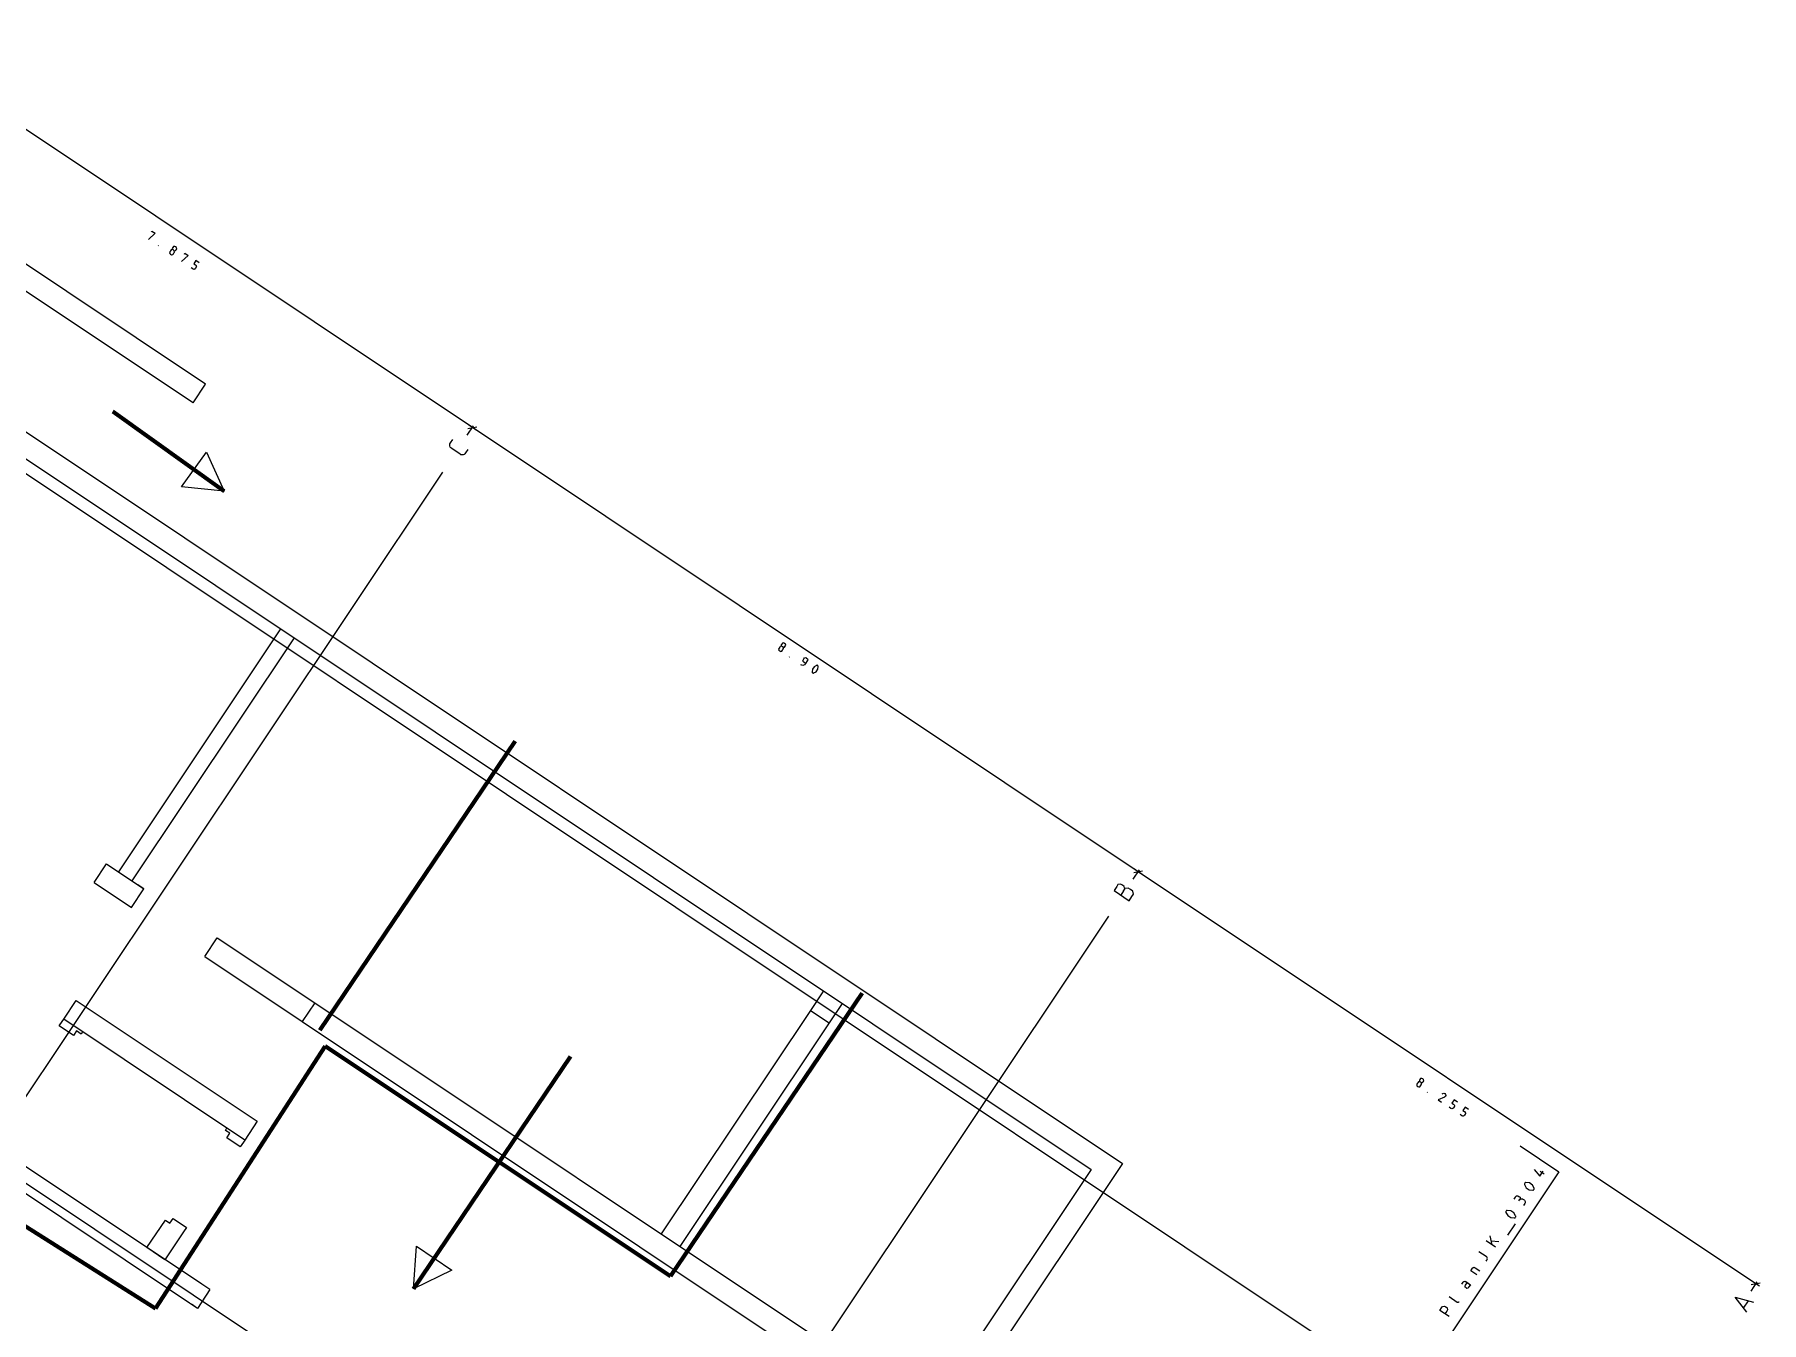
# Model space of a CAD drawing. Header units: metres. Extents: x 2680829 to 2680940, y 1252358 to 1252483.
# Drawn here: x 2680917.95 to 2680937.15, y 1252441.83 to 1252456.15 of the extents above; entities that cross this region are included whole.
import ezdxf

# ---------------------------------------------------------------- set-up
doc = ezdxf.new("R2010")
doc.units = ezdxf.units.M
doc.layers.add('bemassung', color=7, linetype='Continuous', lineweight=13)
doc.layers.add('etappierung', color=7, linetype='Continuous')
doc.layers.add('geometrie', color=7, linetype='Continuous')

msp = doc.modelspace()

# ---------------------------------------------------------------- linework, layer by layer
at = {"layer": 'bemassung'}
for p, q in [((2680919.294, 1252453.941), (2680919.221, 1252453.871)), ((2680919.252, 1252453.956), (2680919.258, 1252453.965)), ((2680919.258, 1252453.965), (2680919.294, 1252453.941)), ((2680919.326, 1252453.802), (2680919.329, 1252453.806)), ((2680919.46, 1252453.738), (2680919.453, 1252453.728)), ((2680919.453, 1252453.728), (2680919.456, 1252453.715)), ((2680919.456, 1252453.715), (2680919.466, 1252453.708)), ((2680919.466, 1252453.747), (2680919.46, 1252453.738)), ((2680919.473, 1252453.757), (2680919.466, 1252453.747)), ((2680919.466, 1252453.708), (2680919.476, 1252453.701)), ((2680919.486, 1252453.76), (2680919.473, 1252453.757)), ((2680919.476, 1252453.701), (2680919.49, 1252453.704)), ((2680919.49, 1252453.784), (2680919.484, 1252453.774)), ((2680919.484, 1252453.774), (2680919.486, 1252453.76)), ((2680919.496, 1252453.753), (2680919.486, 1252453.76)), ((2680919.497, 1252453.794), (2680919.49, 1252453.784)), ((2680919.49, 1252453.704), (2680919.496, 1252453.714)), ((2680919.506, 1252453.747), (2680919.496, 1252453.753)), ((2680919.496, 1252453.714), (2680919.502, 1252453.723)), ((2680919.511, 1252453.796), (2680919.497, 1252453.794)), ((2680919.502, 1252453.723), (2680919.509, 1252453.733)), ((2680919.506, 1252453.747), (2680919.52, 1252453.749)), ((2680919.509, 1252453.733), (2680919.506, 1252453.747)), ((2680919.521, 1252453.79), (2680919.511, 1252453.796)), ((2680919.52, 1252453.749), (2680919.527, 1252453.759)), ((2680919.531, 1252453.783), (2680919.521, 1252453.79)), ((2680919.527, 1252453.759), (2680919.533, 1252453.769)), ((2680919.533, 1252453.769), (2680919.531, 1252453.783)), ((2680919.661, 1252453.696), (2680919.588, 1252453.626)), ((2680919.619, 1252453.711), (2680919.625, 1252453.72)), ((2680919.625, 1252453.72), (2680919.661, 1252453.696)), ((2680919.711, 1252453.545), (2680919.693, 1252453.557)), ((2680919.716, 1252453.541), (2680919.711, 1252453.545)), ((2680919.722, 1252453.54), (2680919.716, 1252453.541)), ((2680919.727, 1252453.541), (2680919.722, 1252453.54)), ((2680919.747, 1252453.638), (2680919.723, 1252453.602)), ((2680919.723, 1252453.602), (2680919.741, 1252453.59)), ((2680919.733, 1252453.543), (2680919.727, 1252453.541)), ((2680919.738, 1252453.546), (2680919.733, 1252453.543)), ((2680919.741, 1252453.551), (2680919.738, 1252453.546)), ((2680919.741, 1252453.59), (2680919.746, 1252453.587)), ((2680919.747, 1252453.56), (2680919.741, 1252453.551)), ((2680919.746, 1252453.587), (2680919.749, 1252453.582)), ((2680919.783, 1252453.614), (2680919.747, 1252453.638)), ((2680919.75, 1252453.565), (2680919.747, 1252453.56)), ((2680919.749, 1252453.582), (2680919.75, 1252453.576)), ((2680919.75, 1252453.576), (2680919.752, 1252453.57)), ((2680919.752, 1252453.57), (2680919.75, 1252453.565)), ((2680922.567, 1252451.589), (2680922.57, 1252451.601)), ((2680922.57, 1252451.577), (2680922.567, 1252451.589)), ((2680922.57, 1252451.601), (2680922.576, 1252451.61)), ((2680922.572, 1252451.565), (2680922.57, 1252451.577)), ((2680922.579, 1252451.555), (2680922.572, 1252451.565)), ((2680922.576, 1252451.61), (2680922.601, 1252451.648)), ((2680922.589, 1252451.548), (2680922.579, 1252451.555)), ((2680922.682, 1252451.486), (2680922.589, 1252451.548)), ((2680922.692, 1252451.48), (2680922.682, 1252451.486)), ((2680922.704, 1252451.477), (2680922.692, 1252451.48)), ((2680922.715, 1252451.48), (2680922.704, 1252451.477)), ((2680922.727, 1252451.482), (2680922.715, 1252451.48)), ((2680922.737, 1252451.489), (2680922.727, 1252451.482)), ((2680922.744, 1252451.499), (2680922.737, 1252451.489)), ((2680922.769, 1252451.536), (2680922.744, 1252451.499)), ((2680926.229, 1252449.329), (2680926.222, 1252449.319)), ((2680926.222, 1252449.319), (2680926.225, 1252449.306)), ((2680926.225, 1252449.306), (2680926.235, 1252449.299)), ((2680926.235, 1252449.338), (2680926.229, 1252449.329)), ((2680926.241, 1252449.348), (2680926.235, 1252449.338)), ((2680926.235, 1252449.299), (2680926.245, 1252449.292)), ((2680926.255, 1252449.351), (2680926.241, 1252449.348)), ((2680926.245, 1252449.292), (2680926.258, 1252449.295)), ((2680926.259, 1252449.375), (2680926.252, 1252449.365)), ((2680926.252, 1252449.365), (2680926.255, 1252449.351)), ((2680926.265, 1252449.344), (2680926.255, 1252449.351)), ((2680926.258, 1252449.295), (2680926.265, 1252449.305)), ((2680926.266, 1252449.385), (2680926.259, 1252449.375)), ((2680926.275, 1252449.338), (2680926.265, 1252449.344)), ((2680926.265, 1252449.305), (2680926.271, 1252449.314)), ((2680926.279, 1252449.387), (2680926.266, 1252449.385)), ((2680926.271, 1252449.314), (2680926.278, 1252449.324)), ((2680926.275, 1252449.338), (2680926.289, 1252449.34)), ((2680926.278, 1252449.324), (2680926.275, 1252449.338)), ((2680926.289, 1252449.381), (2680926.279, 1252449.387)), ((2680926.299, 1252449.374), (2680926.289, 1252449.381)), ((2680926.289, 1252449.34), (2680926.295, 1252449.35)), ((2680926.295, 1252449.35), (2680926.302, 1252449.361)), ((2680926.302, 1252449.361), (2680926.299, 1252449.374)), ((2680926.339, 1252449.23), (2680926.342, 1252449.234)), ((2680926.49, 1252449.136), (2680926.47, 1252449.142)), ((2680926.511, 1252449.143), (2680926.49, 1252449.136)), ((2680926.493, 1252449.192), (2680926.494, 1252449.197)), ((2680926.494, 1252449.186), (2680926.493, 1252449.192)), ((2680926.494, 1252449.197), (2680926.498, 1252449.202)), ((2680926.496, 1252449.18), (2680926.494, 1252449.186)), ((2680926.499, 1252449.175), (2680926.496, 1252449.18)), ((2680926.498, 1252449.202), (2680926.504, 1252449.211)), ((2680926.504, 1252449.172), (2680926.499, 1252449.175)), ((2680926.504, 1252449.211), (2680926.51, 1252449.221)), ((2680926.522, 1252449.16), (2680926.504, 1252449.172)), ((2680926.51, 1252449.221), (2680926.524, 1252449.224)), ((2680926.522, 1252449.16), (2680926.511, 1252449.143)), ((2680926.54, 1252449.187), (2680926.522, 1252449.16)), ((2680926.524, 1252449.224), (2680926.534, 1252449.217)), ((2680926.534, 1252449.217), (2680926.544, 1252449.211)), ((2680926.547, 1252449.197), (2680926.54, 1252449.187)), ((2680926.544, 1252449.211), (2680926.547, 1252449.197)), ((2680926.599, 1252449.095), (2680926.596, 1252449.065)), ((2680926.596, 1252449.065), (2680926.596, 1252449.06)), ((2680926.596, 1252449.06), (2680926.598, 1252449.056)), ((2680926.598, 1252449.056), (2680926.602, 1252449.054)), ((2680926.617, 1252449.123), (2680926.599, 1252449.095)), ((2680926.614, 1252449.053), (2680926.641, 1252449.067)), ((2680926.644, 1252449.137), (2680926.617, 1252449.123)), ((2680926.641, 1252449.067), (2680926.659, 1252449.094)), ((2680926.648, 1252449.139), (2680926.644, 1252449.137)), ((2680926.653, 1252449.138), (2680926.648, 1252449.139)), ((2680926.656, 1252449.136), (2680926.653, 1252449.138)), ((2680926.66, 1252449.133), (2680926.656, 1252449.136)), ((2680926.659, 1252449.094), (2680926.662, 1252449.125)), ((2680926.662, 1252449.129), (2680926.66, 1252449.133)), ((2680926.662, 1252449.125), (2680926.662, 1252449.129)), ((2680926.602, 1252449.054), (2680926.605, 1252449.052)), ((2680926.605, 1252449.052), (2680926.61, 1252449.051)), ((2680926.61, 1252449.051), (2680926.614, 1252449.053)), ((2680929.981, 1252446.679), (2680929.95, 1252446.633)), ((2680929.95, 1252446.633), (2680930.117, 1252446.521)), ((2680929.994, 1252446.7), (2680929.981, 1252446.679)), ((2680930.022, 1252446.705), (2680929.994, 1252446.7)), ((2680930.043, 1252446.692), (2680930.022, 1252446.705)), ((2680930.055, 1252446.63), (2680930.024, 1252446.583)), ((2680930.063, 1252446.678), (2680930.043, 1252446.692)), ((2680930.072, 1252446.655), (2680930.055, 1252446.63)), ((2680930.055, 1252446.63), (2680930.069, 1252446.65)), ((2680930.069, 1252446.65), (2680930.063, 1252446.678)), ((2680930.107, 1252446.662), (2680930.072, 1252446.655)), ((2680930.133, 1252446.645), (2680930.107, 1252446.662)), ((2680930.117, 1252446.521), (2680930.148, 1252446.568)), ((2680930.158, 1252446.628), (2680930.133, 1252446.645)), ((2680930.148, 1252446.568), (2680930.165, 1252446.593)), ((2680930.165, 1252446.593), (2680930.158, 1252446.628)), ((2680933.32, 1252444.488), (2680933.314, 1252444.478)), ((2680933.314, 1252444.478), (2680933.316, 1252444.464)), ((2680933.316, 1252444.464), (2680933.326, 1252444.457)), ((2680933.326, 1252444.497), (2680933.32, 1252444.488)), ((2680933.333, 1252444.507), (2680933.326, 1252444.497)), ((2680933.326, 1252444.457), (2680933.336, 1252444.451)), ((2680933.347, 1252444.509), (2680933.333, 1252444.507)), ((2680933.336, 1252444.451), (2680933.35, 1252444.453)), ((2680933.35, 1252444.533), (2680933.344, 1252444.523)), ((2680933.344, 1252444.523), (2680933.347, 1252444.509)), ((2680933.357, 1252444.503), (2680933.347, 1252444.509)), ((2680933.357, 1252444.543), (2680933.35, 1252444.533)), ((2680933.35, 1252444.453), (2680933.356, 1252444.464)), ((2680933.356, 1252444.464), (2680933.363, 1252444.473)), ((2680933.371, 1252444.546), (2680933.357, 1252444.543)), ((2680933.367, 1252444.496), (2680933.357, 1252444.503)), ((2680933.363, 1252444.473), (2680933.369, 1252444.483)), ((2680933.367, 1252444.496), (2680933.38, 1252444.499)), ((2680933.369, 1252444.483), (2680933.367, 1252444.496)), ((2680933.381, 1252444.539), (2680933.371, 1252444.546)), ((2680933.38, 1252444.499), (2680933.387, 1252444.509)), ((2680933.391, 1252444.532), (2680933.381, 1252444.539)), ((2680933.387, 1252444.509), (2680933.393, 1252444.519)), ((2680933.393, 1252444.519), (2680933.391, 1252444.532)), ((2680933.431, 1252444.388), (2680933.434, 1252444.392)), ((2680933.623, 1252444.338), (2680933.553, 1252444.306)), ((2680933.553, 1252444.306), (2680933.589, 1252444.282)), ((2680933.598, 1252444.374), (2680933.604, 1252444.377)), ((2680933.604, 1252444.377), (2680933.615, 1252444.382)), ((2680933.615, 1252444.382), (2680933.628, 1252444.378)), ((2680933.634, 1252444.343), (2680933.623, 1252444.338)), ((2680933.628, 1252444.378), (2680933.633, 1252444.367)), ((2680933.633, 1252444.367), (2680933.638, 1252444.356)), ((2680933.638, 1252444.356), (2680933.634, 1252444.343)), ((2680933.73, 1252444.306), (2680933.706, 1252444.27)), ((2680933.706, 1252444.27), (2680933.724, 1252444.258)), ((2680933.724, 1252444.258), (2680933.728, 1252444.255)), ((2680933.766, 1252444.282), (2680933.73, 1252444.306)), ((2680933.693, 1252444.212), (2680933.675, 1252444.225)), ((2680933.698, 1252444.209), (2680933.693, 1252444.212)), ((2680933.704, 1252444.208), (2680933.698, 1252444.209)), ((2680933.71, 1252444.209), (2680933.704, 1252444.208)), ((2680933.715, 1252444.21), (2680933.71, 1252444.209)), ((2680933.72, 1252444.214), (2680933.715, 1252444.21)), ((2680933.724, 1252444.218), (2680933.72, 1252444.214)), ((2680933.73, 1252444.228), (2680933.724, 1252444.218)), ((2680933.728, 1252444.255), (2680933.732, 1252444.25)), ((2680933.733, 1252444.232), (2680933.73, 1252444.228)), ((2680933.732, 1252444.25), (2680933.733, 1252444.244)), ((2680933.733, 1252444.244), (2680933.734, 1252444.238)), ((2680933.734, 1252444.238), (2680933.733, 1252444.232)), ((2680933.816, 1252444.131), (2680933.798, 1252444.143)), ((2680933.821, 1252444.128), (2680933.816, 1252444.131)), ((2680933.827, 1252444.126), (2680933.821, 1252444.128)), ((2680933.832, 1252444.127), (2680933.827, 1252444.126)), ((2680933.852, 1252444.224), (2680933.828, 1252444.188)), ((2680933.828, 1252444.188), (2680933.846, 1252444.176)), ((2680933.838, 1252444.129), (2680933.832, 1252444.127)), ((2680933.843, 1252444.132), (2680933.838, 1252444.129)), ((2680933.846, 1252444.137), (2680933.843, 1252444.132)), ((2680933.846, 1252444.176), (2680933.851, 1252444.173)), ((2680933.852, 1252444.146), (2680933.846, 1252444.137)), ((2680933.851, 1252444.173), (2680933.854, 1252444.168)), ((2680933.888, 1252444.2), (2680933.852, 1252444.224)), ((2680933.855, 1252444.151), (2680933.852, 1252444.146)), ((2680933.854, 1252444.168), (2680933.855, 1252444.162)), ((2680933.855, 1252444.162), (2680933.856, 1252444.157)), ((2680933.856, 1252444.157), (2680933.855, 1252444.151)), ((2680934.618, 1252443.534), (2680934.682, 1252443.458)), ((2680934.682, 1252443.458), (2680934.721, 1252443.515)), ((2680934.686, 1252443.513), (2680934.732, 1252443.483)), ((2680934.514, 1252443.38), (2680934.511, 1252443.375)), ((2680934.511, 1252443.375), (2680934.511, 1252443.369)), ((2680934.511, 1252443.369), (2680934.512, 1252443.364)), ((2680934.512, 1252443.364), (2680934.531, 1252443.33)), ((2680934.517, 1252443.384), (2680934.514, 1252443.38)), ((2680934.522, 1252443.387), (2680934.517, 1252443.384)), ((2680934.528, 1252443.387), (2680934.522, 1252443.387)), ((2680934.567, 1252443.383), (2680934.528, 1252443.387)), ((2680934.531, 1252443.33), (2680934.565, 1252443.307)), ((2680934.565, 1252443.307), (2680934.604, 1252443.303)), ((2680934.601, 1252443.36), (2680934.567, 1252443.383)), ((2680934.619, 1252443.326), (2680934.601, 1252443.36)), ((2680934.604, 1252443.303), (2680934.609, 1252443.304)), ((2680934.609, 1252443.304), (2680934.614, 1252443.306)), ((2680934.614, 1252443.306), (2680934.617, 1252443.311)), ((2680934.617, 1252443.311), (2680934.62, 1252443.315)), ((2680934.621, 1252443.321), (2680934.619, 1252443.326)), ((2680934.62, 1252443.315), (2680934.621, 1252443.321)), ((2680934.396, 1252443.202), (2680934.411, 1252443.225)), ((2680934.411, 1252443.225), (2680934.42, 1252443.238)), ((2680934.42, 1252443.238), (2680934.437, 1252443.241)), ((2680934.437, 1252443.241), (2680934.449, 1252443.233)), ((2680934.449, 1252443.233), (2680934.462, 1252443.224)), ((2680934.449, 1252443.183), (2680934.457, 1252443.194)), ((2680934.465, 1252443.207), (2680934.457, 1252443.194)), ((2680934.457, 1252443.194), (2680934.461, 1252443.201)), ((2680934.461, 1252443.201), (2680934.467, 1252443.205)), ((2680934.462, 1252443.224), (2680934.465, 1252443.207)), ((2680934.467, 1252443.205), (2680934.475, 1252443.206)), ((2680934.475, 1252443.206), (2680934.482, 1252443.208)), ((2680934.482, 1252443.208), (2680934.489, 1252443.206)), ((2680934.489, 1252443.206), (2680934.495, 1252443.202)), ((2680934.495, 1252443.202), (2680934.507, 1252443.194)), ((2680934.514, 1252443.156), (2680934.499, 1252443.133)), ((2680934.507, 1252443.194), (2680934.513, 1252443.19)), ((2680934.513, 1252443.19), (2680934.517, 1252443.184)), ((2680934.518, 1252443.162), (2680934.514, 1252443.156)), ((2680934.517, 1252443.184), (2680934.518, 1252443.177)), ((2680934.518, 1252443.177), (2680934.52, 1252443.17)), ((2680934.52, 1252443.17), (2680934.518, 1252443.162)), ((2680934.305, 1252443.066), (2680934.304, 1252443.06)), ((2680934.304, 1252443.06), (2680934.306, 1252443.055)), ((2680934.308, 1252443.07), (2680934.305, 1252443.066)), ((2680934.306, 1252443.055), (2680934.325, 1252443.021)), ((2680934.311, 1252443.075), (2680934.308, 1252443.07)), ((2680934.316, 1252443.078), (2680934.311, 1252443.075)), ((2680934.321, 1252443.078), (2680934.316, 1252443.078)), ((2680934.36, 1252443.074), (2680934.321, 1252443.078)), ((2680934.325, 1252443.021), (2680934.359, 1252442.998)), ((2680934.327, 1252442.801), (2680934.411, 1252442.927)), ((2680934.359, 1252442.998), (2680934.398, 1252442.994)), ((2680934.395, 1252443.051), (2680934.36, 1252443.074)), ((2680934.413, 1252443.017), (2680934.395, 1252443.051)), ((2680934.398, 1252442.994), (2680934.403, 1252442.994)), ((2680934.403, 1252442.994), (2680934.408, 1252442.997)), ((2680934.408, 1252442.997), (2680934.411, 1252443.002)), ((2680934.411, 1252443.002), (2680934.414, 1252443.006)), ((2680934.415, 1252443.012), (2680934.413, 1252443.017)), ((2680934.414, 1252443.006), (2680934.415, 1252443.012)), ((2680934.189, 1252442.67), (2680934.086, 1252442.738)), ((2680934.125, 1252442.796), (2680934.149, 1252442.696)), ((2680934.228, 1252442.727), (2680934.14, 1252442.734)), ((2680934.086, 1252442.565), (2680934.006, 1252442.618)), ((2680934.092, 1252442.561), (2680934.086, 1252442.565)), ((2680934.097, 1252442.554), (2680934.092, 1252442.561)), ((2680934.094, 1252442.526), (2680934.098, 1252442.532)), ((2680934.098, 1252442.547), (2680934.097, 1252442.554)), ((2680934.099, 1252442.54), (2680934.098, 1252442.547)), ((2680934.098, 1252442.532), (2680934.099, 1252442.54)), ((2680933.914, 1252442.406), (2680933.933, 1252442.435)), ((2680933.983, 1252442.36), (2680933.914, 1252442.406)), ((2680933.933, 1252442.435), (2680933.936, 1252442.439)), ((2680933.936, 1252442.439), (2680933.941, 1252442.443)), ((2680933.941, 1252442.443), (2680933.947, 1252442.444)), ((2680933.947, 1252442.444), (2680933.952, 1252442.445)), ((2680933.952, 1252442.445), (2680933.958, 1252442.444)), ((2680933.958, 1252442.444), (2680933.962, 1252442.441)), ((2680933.962, 1252442.441), (2680934.014, 1252442.406)), ((2680934.086, 1252442.515), (2680934.094, 1252442.526)), ((2680933.815, 1252442.257), (2680933.83, 1252442.28)), ((2680933.83, 1252442.28), (2680933.833, 1252442.285)), ((2680933.833, 1252442.285), (2680933.838, 1252442.288)), ((2680933.838, 1252442.288), (2680933.843, 1252442.289)), ((2680933.843, 1252442.289), (2680933.849, 1252442.29)), ((2680933.849, 1252442.29), (2680933.854, 1252442.289)), ((2680933.851, 1252442.236), (2680933.857, 1252442.246)), ((2680933.853, 1252442.224), (2680933.851, 1252442.236)), ((2680933.863, 1252442.217), (2680933.853, 1252442.224)), ((2680933.854, 1252442.289), (2680933.859, 1252442.286)), ((2680933.857, 1252442.246), (2680933.876, 1252442.274)), ((2680933.859, 1252442.286), (2680933.91, 1252442.252)), ((2680933.872, 1252442.211), (2680933.863, 1252442.217)), ((2680933.885, 1252442.213), (2680933.872, 1252442.211)), ((2680933.891, 1252442.223), (2680933.885, 1252442.213)), ((2680933.91, 1252442.252), (2680933.891, 1252442.223)), ((2680933.57, 1252441.965), (2680933.59, 1252441.994)), ((2680933.674, 1252441.897), (2680933.57, 1252441.965)), ((2680933.59, 1252441.994), (2680933.6, 1252442.01)), ((2680933.6, 1252442.01), (2680933.621, 1252442.014)), ((2680933.621, 1252442.014), (2680933.637, 1252442.004)), ((2680933.647, 1252441.956), (2680933.628, 1252441.927)), ((2680933.637, 1252442.004), (2680933.653, 1252441.993)), ((2680933.657, 1252441.972), (2680933.647, 1252441.956)), ((2680933.653, 1252441.993), (2680933.657, 1252441.972)), ((2680933.674, 1252442.12), (2680933.765, 1252442.059)), ((2680933.765, 1252442.059), (2680933.768, 1252442.057)), ((2680933.768, 1252442.057), (2680933.772, 1252442.056)), ((2680933.772, 1252442.056), (2680933.776, 1252442.057)), ((2680933.776, 1252442.057), (2680933.779, 1252442.057)), ((2680933.779, 1252442.057), (2680933.782, 1252442.06)), ((2680933.782, 1252442.06), (2680933.784, 1252442.063)), ((2680936.983, 1252441.945), (2680936.853, 1252442.113)), ((2680936.853, 1252442.113), (2680937.058, 1252442.057)), ((2680936.947, 1252441.992), (2680937.001, 1252442.072))]:
    msp.add_line(p, q, dxfattribs=at)
at = {"layer": 'bemassung', "color": 1, "lineweight": 140}
msp.add_line((2680921.123, 1252445.081), (2680923.295, 1252448.294), dxfattribs=at)
at = {"layer": 'etappierung', "color": 5, "lineweight": 5}
for p, q in [((2680922.819, 1252451.781), (2680916.272, 1252456.151)), ((2680922.763, 1252451.698), (2680922.833, 1252451.802)), ((2680922.77, 1252451.772), (2680922.868, 1252451.791)), ((2680922.819, 1252451.781), (2680922.778, 1252451.809)), ((2680922.861, 1252451.754), (2680922.819, 1252451.781)), ((2680930.218, 1252446.843), (2680922.819, 1252451.781)), ((2680930.163, 1252446.76), (2680930.232, 1252446.863)), ((2680930.169, 1252446.833), (2680930.267, 1252446.853)), ((2680930.218, 1252446.843), (2680930.177, 1252446.871)), ((2680930.26, 1252446.815), (2680930.218, 1252446.843)), ((2680937.081, 1252442.263), (2680930.218, 1252446.843)), ((2680937.095, 1252442.283), (2680937.026, 1252442.179)), ((2680937.032, 1252442.253), (2680937.13, 1252442.272)), ((2680937.123, 1252442.235), (2680937.081, 1252442.263))]:
    msp.add_line(p, q, dxfattribs=at)
at = {"layer": 'etappierung', "color": 5, "lineweight": 9}
for p, q in [((2680912.844, 1252454.616), (2680937.145, 1252438.397)), ((2680922.488, 1252451.286), (2680868.519, 1252370.423)), ((2680909.202, 1252449.158), (2680933.503, 1252432.94)), ((2680929.888, 1252446.348), (2680875.918, 1252365.485))]:
    msp.add_line(p, q, dxfattribs=at)
at = {"layer": 'etappierung', "color": 5, "lineweight": 211}
for p, q in [((2680918.825, 1252451.959), (2680920.061, 1252451.074)), ((2680923.91, 1252444.788), (2680922.163, 1252442.204))]:
    msp.add_line(p, q, dxfattribs=at)
at = {"layer": 'etappierung'}
for p, q in [((2680919.587, 1252451.121), (2680919.864, 1252451.508)), ((2680919.864, 1252451.508), (2680920.061, 1252451.074)), ((2680920.061, 1252451.074), (2680919.587, 1252451.121)), ((2680922.163, 1252442.204), (2680922.197, 1252442.679)), ((2680922.197, 1252442.679), (2680922.592, 1252442.413)), ((2680922.592, 1252442.413), (2680922.163, 1252442.204))]:
    msp.add_line(p, q, dxfattribs=at)
at = {"layer": 'etappierung', "color": 5, "lineweight": 120}
for p, q in [((2680925.02, 1252442.345), (2680927.152, 1252445.494)), ((2680919.297, 1252441.989), (2680921.182, 1252444.902)), ((2680921.182, 1252444.902), (2680925.02, 1252442.345)), ((2680917.386, 1252443.193), (2680919.297, 1252441.989))]:
    msp.add_line(p, q, dxfattribs=at)
at = {"layer": 'etappierung', "color": 5, "lineweight": 0}
for p, q in [((2680934.463, 1252443.796), (2680934.894, 1252443.508)), ((2680934.894, 1252443.508), (2680933.22, 1252441))]:
    msp.add_line(p, q, dxfattribs=at)
at = {"layer": 'geometrie', "color": 7}
for p, q in [((2680919.854, 1252452.263), (2680914.209, 1252456.031)), ((2680919.715, 1252452.055), (2680914.278, 1252455.684)), ((2680914.721, 1252453.826), (2680930.043, 1252443.6)), ((2680914.79, 1252453.48), (2680929.696, 1252443.531)), ((2680919.715, 1252452.055), (2680919.854, 1252452.263)), ((2680920.688, 1252449.543), (2680918.885, 1252446.841)), ((2680920.838, 1252449.443), (2680919.035, 1252446.741)), ((2680918.614, 1252446.722), (2680918.752, 1252446.93)), ((2680918.752, 1252446.93), (2680918.819, 1252446.885)), ((2680918.752, 1252446.93), (2680919.168, 1252446.653)), ((2680918.614, 1252446.722), (2680919.029, 1252446.445)), ((2680919.029, 1252446.445), (2680919.168, 1252446.653)), ((2680919.168, 1252446.653), (2680919.101, 1252446.697)), ((2680919.844, 1252445.901), (2680919.982, 1252446.109)), ((2680919.982, 1252446.109), (2680920.049, 1252446.065)), ((2680919.982, 1252446.109), (2680921.067, 1252445.385)), ((2680919.844, 1252445.901), (2680920.928, 1252445.177)), ((2680918.278, 1252445.203), (2680918.417, 1252445.411)), ((2680918.417, 1252445.411), (2680920.429, 1252444.069)), ((2680926.72, 1252445.518), (2680926.576, 1252445.302)), ((2680921.067, 1252445.385), (2680920.928, 1252445.177)), ((2680921.067, 1252445.385), (2680926.887, 1252441.501)), ((2680926.576, 1252445.302), (2680924.917, 1252442.816)), ((2680926.576, 1252445.302), (2680926.784, 1252445.163)), ((2680926.928, 1252445.379), (2680926.784, 1252445.163)), ((2680918.228, 1252445.128), (2680918.262, 1252445.178)), ((2680918.386, 1252445.023), (2680918.228, 1252445.128)), ((2680918.262, 1252445.178), (2680918.278, 1252445.203)), ((2680920.29, 1252443.86), (2680918.278, 1252445.203)), ((2680918.42, 1252445.073), (2680918.386, 1252445.023)), ((2680918.47, 1252445.039), (2680918.42, 1252445.073)), ((2680918.486, 1252445.064), (2680918.47, 1252445.039)), ((2680920.928, 1252445.177), (2680926.748, 1252441.293)), ((2680926.784, 1252445.163), (2680925.125, 1252442.677)), ((2680920.429, 1252444.069), (2680920.29, 1252443.86)), ((2680919.813, 1252442.257), (2680917.391, 1252443.873)), ((2680920.074, 1252443.968), (2680920.091, 1252443.994)), ((2680920.124, 1252443.935), (2680920.074, 1252443.968)), ((2680920.091, 1252443.885), (2680920.124, 1252443.935)), ((2680920.24, 1252443.785), (2680920.091, 1252443.885)), ((2680920.274, 1252443.835), (2680920.24, 1252443.785)), ((2680920.29, 1252443.86), (2680920.274, 1252443.835)), ((2680919.674, 1252442.048), (2680917.252, 1252443.665)), ((2680929.696, 1252443.531), (2680926.134, 1252438.194)), ((2680930.043, 1252443.6), (2680926.325, 1252438.03)), ((2680919.203, 1252442.664), (2680919.408, 1252442.971)), ((2680919.408, 1252442.971), (2680919.458, 1252442.937)), ((2680919.458, 1252442.937), (2680919.492, 1252442.988)), ((2680919.492, 1252442.988), (2680919.641, 1252442.888)), ((2680919.608, 1252442.838), (2680919.403, 1252442.53)), ((2680919.641, 1252442.888), (2680919.608, 1252442.838)), ((2680919.403, 1252442.53), (2680919.203, 1252442.664)), ((2680919.902, 1252442.198), (2680919.763, 1252441.989)), ((2680919.902, 1252442.198), (2680919.813, 1252442.257)), ((2680919.763, 1252441.989), (2680919.674, 1252442.048)), ((2680919.763, 1252441.989), (2680919.696, 1252442.034))]:
    msp.add_line(p, q, dxfattribs=at)

doc.saveas('drawing.dxf')
